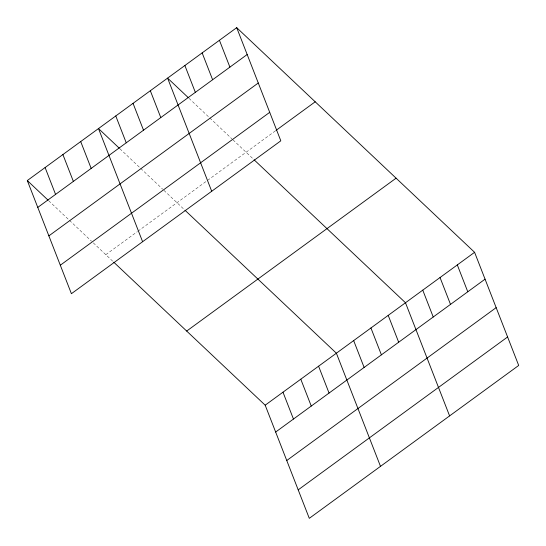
<?xml version="1.0" encoding="UTF-8"?>
<svg xmlns="http://www.w3.org/2000/svg" width="546" height="546" viewBox="0 0 546 546"><rect width="100%" height="100%" fill="white"/><g stroke="black" fill="none" stroke-linecap="round" stroke-linejoin="round"><path stroke-width="0.41" stroke-dasharray="2.73 2.05" d="M105.801 254.682L137.292 231.688M137.974 231.19L206.9 180.869M207.562 180.385L275.341 130.904M189.012 98.335L209.227 117.431M209.828 117.991L231.832 138.773M233.019 139.892L253.453 159.193M119.908 148.785L140.124 167.881M140.725 168.441L162.728 189.223M163.916 190.342L184.35 209.644M48.71 200.764L68.933 219.861M69.526 220.42L91.53 241.202M93.311 242.888L113.152 261.623"/><path stroke-width="0.82" d="M236.705 27.669L280.815 140.813L71.41 293.693L27.3 180.549L236.705 27.669L474.59 252.307L518.7 365.451L309.295 518.331L265.185 405.187L113.766 262.203M37.77 207.398L247.174 54.518M48.874 235.872L258.272 82.992M60.313 265.213L269.717 112.333M276.003 130.419L315.206 101.802M186.684 331.06L396.089 178.18M265.185 405.187L474.59 252.307M275.655 432.043L485.06 279.163M286.752 460.517L496.157 307.637M298.191 489.858L507.596 336.978M188.418 97.775L167.602 78.119L211.712 191.264M254.067 159.773L405.487 302.757L449.597 415.902M119.315 148.225L98.498 128.569L142.608 241.714M184.964 210.224L336.384 353.207L380.494 466.352M27.3 180.549L48.116 200.205M457.309 264.919L467.779 291.776M440.035 277.532L450.505 304.388M422.761 290.144L433.231 317.001M388.206 315.37L398.676 342.226M370.932 327.982L381.401 354.839M353.658 340.595L364.127 367.451M219.431 40.281L229.9 67.131M202.15 52.894L212.619 79.743M318.584 366.202L329.054 393.059M184.876 65.506L195.345 92.356M300.785 379.197L311.254 406.053M282.985 392.192L293.455 419.048M150.327 90.732L160.79 117.581M133.047 103.344L143.516 130.194M115.772 115.957L126.242 142.806M80.699 141.564L91.168 168.414M62.899 154.559L73.369 181.409M45.1 167.554L55.569 194.403"/></g></svg>
